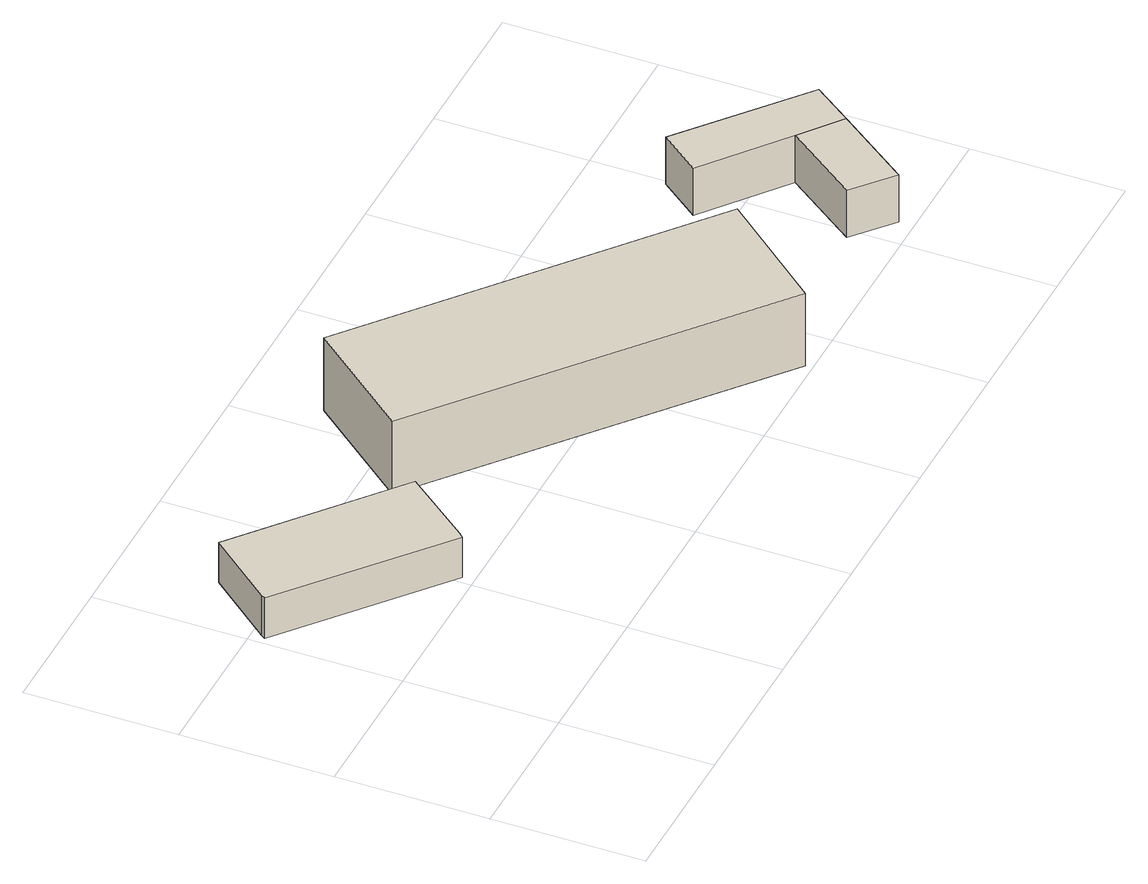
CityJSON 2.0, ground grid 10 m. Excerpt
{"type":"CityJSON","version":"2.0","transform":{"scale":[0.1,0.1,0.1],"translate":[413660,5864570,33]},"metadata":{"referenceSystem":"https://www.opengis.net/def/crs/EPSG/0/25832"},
"CityObjects":{
"building1":{"type":"Building","attributes":{"Gemeindeschluessel":"03454042","AbsoluteHoehe":"33.934","MittlereTraufHoehe":"36.857","Firsthoehe":"36.857","function":"31001_2000","roofType":"1000","measuredHeight":2.92},"address":[{"country":"Germany","locality":"Rastdorf"}],"geometry":[{"type":"MultiSurface","lod":"1","boundaries":[[[0,1,2,3,4,5]],[[6,7,8,9,10,11]],[[6,11,5,4]],[[7,6,4,3]],[[8,7,3,2]],[[9,8,2,1]],[[10,9,1,0]],[[11,10,0,5]]]}]},
"building2":{"type":"Building","attributes":{"Gemeindeschluessel":"03454042","AbsoluteHoehe":"34.29","MittlereTraufHoehe":"37.23","Firsthoehe":"42.225","function":"31001_1000","roofType":"3100","measuredHeight":7.93},"address":[{"country":"Germany","locality":"Rastdorf","thoroughfareNumber":"2","thoroughfareName":"Alter Werlter Weg"}],"geometry":[{"type":"MultiSurface","lod":"1","boundaries":[[[12,13,14,15]],[[16,17,18,19]],[[16,19,15,14]],[[17,16,14,13]],[[18,17,13,12]],[[19,18,12,15]]]}]},
"building3":{"type":"Building","attributes":{"Gemeindeschluessel":"03454042","BezugspunktDach":"4000","AbsoluteHoehe":"34.321","MittlereTraufHoehe":"37.821","Firsthoehe":"37.821","function":"31001_1000","measuredHeight":3.5},"address":[{"country":"Germany","locality":"Rastdorf"}],"children":["building3-1"],"geometry":[{"type":"MultiSurface","lod":"1","boundaries":[[[20,21,22,23,24,25,26]],[[27,28,29,30,31,32,33]],[[27,33,26,25]],[[28,27,25,24]],[[29,28,24,23]],[[30,29,23,22]],[[31,30,22,21]],[[32,31,21,20]],[[33,32,20,26]]]}]},
"building3-1":{"type":"BuildingPart","attributes":{"BezugspunktDach":"4000","AbsoluteHoehe":"34.321","MittlereTraufHoehe":"37.821","Firsthoehe":"37.821","measuredHeight":3.5},"parents":["building3"],"geometry":[{"type":"MultiSurface","lod":"1","boundaries":[[[22,23,20,21]],[[32,29,30,31]],[[32,31,21,20]],[[29,32,20,23]],[[30,29,23,22]],[[31,30,22,21]]]}]}
},
"vertices":[
[5,191,39],[105,108,39],[108,111,39],[143,155,39],[43,237,39],[7,194,39],[43,237,9],[143,155,9],[108,111,9],[105,108,9],[5,191,9],[7,194,9],
[157,176,67],[367,3,67],[425,72,67],[214,245,67],[425,72,13],[367,3,13],[157,176,13],[214,245,13],
[525,79,48],[489,30,48],[515,8,48],[552,58,48],[571,84,48],[493,148,48],[472,121,48],[493,148,13],[571,84,13],[552,58,13],[515,8,13],[489,30,13],[525,79,13],[472,121,13]
]}
